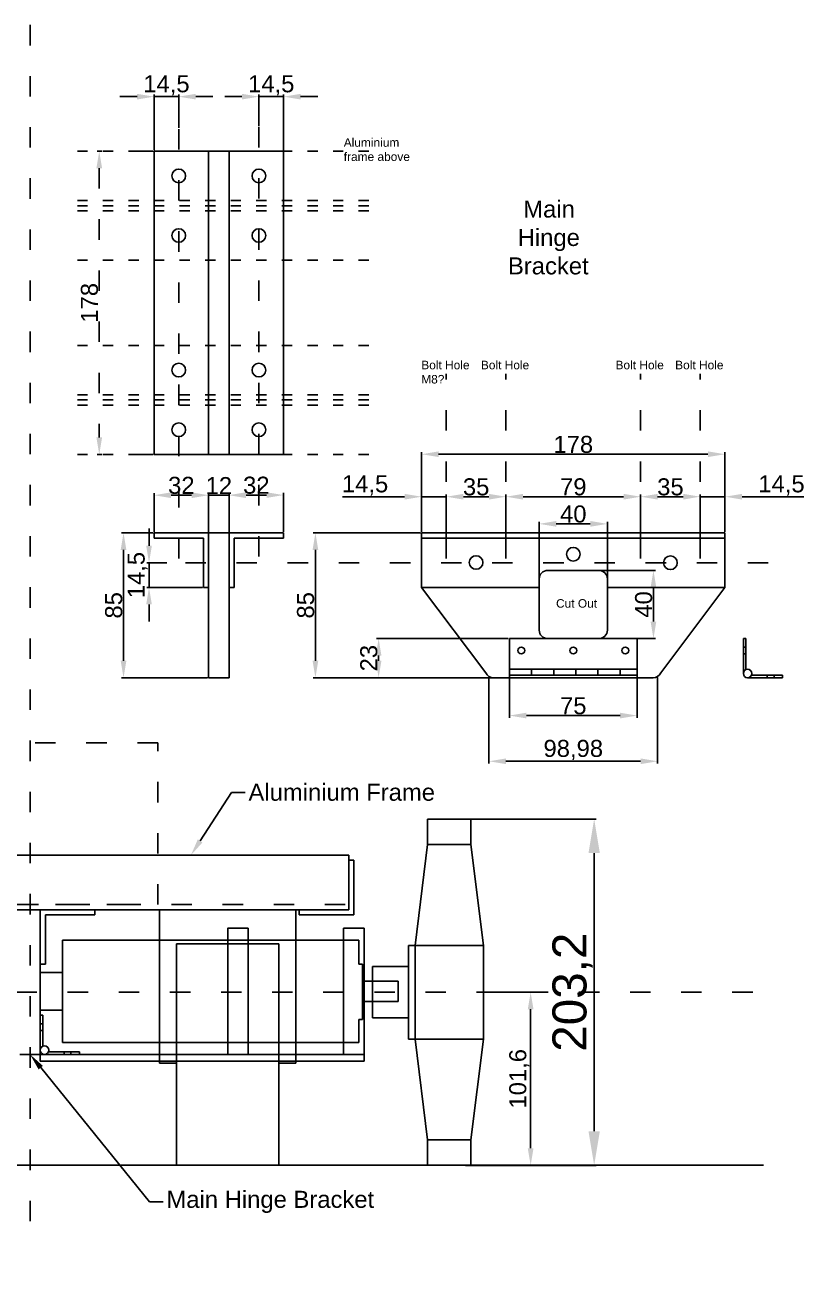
# Model space of a CAD drawing. Header units: millimetres. Extents: x -190 to 3056, y -54 to 4674.
# Drawn here: x 2599 to 3056, y 1922 to 2653 of the extents above; entities that cross this region are included whole.
import ezdxf
from ezdxf import colors
from ezdxf.entities.mleader import LeaderData, LeaderLine
from ezdxf.math import Vec2, Vec3

# ---------------------------------------------------------------- set-up
doc = ezdxf.new("R2010")
doc.units = ezdxf.units.MM
doc.linetypes.add('ACAD_ISO03W100', pattern=[30, 12, -18])
doc.styles.get("Standard").update_dxf_attribs({"font": 'arial.ttf'})
doc.dimstyles.new('ISO-25', dxfattribs={"dimtxt": 40, "dimasz": 50, "dimexe": 1.25, "dimexo": 0.625, "dimtad": 1, "dimtxsty": 'Standard', "dimcen": 2.5, "dimadec": 0, "dimazin": 0, "dimtfac": 1, "dimtmove": 0, "dimatfit": 3, "dimfxl": 1, "dimarcsym": 0})

# ---------------------------------------------------------------- blocks, each defined once
blk = doc.blocks.new('*D78')
at = {"color": 0, "lineweight": -2, "transparency": 16777216}
for p, q in [((2857.15, 2186.76), (2933.8, 2186.76)), ((2932.55, 2166.76), (2932.55, 2003.56)), ((2857.15, 1983.56), (2933.8, 1983.56))]:
    blk.add_line(p, q, dxfattribs=at)
at = {"color": 0, "transparency": 16777216}
for points in [[(2929.22, 2166.76), (2935.89, 2166.76), (2932.55, 2186.76)], [(2929.22, 2003.56), (2935.89, 2003.56), (2932.55, 1983.56)]]:
    blk.add_solid(points, dxfattribs=at)
at = {"layer": 'Defpoints', "color": 0, "transparency": 16777216}
for p in [(2856.53, 2186.76), (2856.53, 1983.56), (2932.55, 1983.56)]:
    blk.add_point(p, dxfattribs=at)
at = {"color": 0, "transparency": 16777216, "insert": (2919.91, 2085.16), "char_height": 20, "attachment_point": 5, "rotation": 90}
blk.add_mtext('203,2', dxfattribs=at)
blk = doc.blocks.new('*D79')
at = {"color": 0, "lineweight": -2, "transparency": 16777216}
for p, q in [((2831.3, 2355.32), (2831.3, 2402.11)), ((2841.3, 2400.86), (2999.3, 2400.86)), ((3009.3, 2355.32), (3009.3, 2402.11))]:
    blk.add_line(p, q, dxfattribs=at)
at = {"color": 0, "transparency": 16777216}
for points in [[(2841.3, 2402.53), (2841.3, 2399.2), (2831.3, 2400.86)], [(2999.3, 2402.53), (2999.3, 2399.2), (3009.3, 2400.86)]]:
    blk.add_solid(points, dxfattribs=at)
at = {"layer": 'Defpoints', "color": 0, "transparency": 16777216}
for p in [(3009.3, 2400.86), (2831.3, 2354.7), (3009.3, 2354.7)]:
    blk.add_point(p, dxfattribs=at)
at = {"color": 0, "transparency": 16777216, "insert": (2920.3, 2406.59), "char_height": 10, "attachment_point": 5}
blk.add_mtext('178', dxfattribs=at)
blk = doc.blocks.new('*D80')
at = {"color": 0, "lineweight": -2, "transparency": 16777216}
for p, q in [((2830.68, 2354.7), (2767.75, 2354.7)), ((2769, 2279.7), (2769, 2344.7)), ((2872.88, 2269.7), (2767.75, 2269.7))]:
    blk.add_line(p, q, dxfattribs=at)
at = {"color": 0, "transparency": 16777216}
for points in [[(2767.33, 2344.7), (2770.66, 2344.7), (2769, 2354.7)], [(2767.33, 2279.7), (2770.66, 2279.7), (2769, 2269.7)]]:
    blk.add_solid(points, dxfattribs=at)
at = {"layer": 'Defpoints', "color": 0, "transparency": 16777216}
for p in [(2769, 2354.7), (2831.3, 2354.7), (2873.51, 2269.7)]:
    blk.add_point(p, dxfattribs=at)
at = {"color": 0, "transparency": 16777216, "insert": (2763.26, 2312.2), "char_height": 10, "attachment_point": 5, "rotation": 90}
blk.add_mtext('85', dxfattribs=at)
blk = doc.blocks.new('*D81')
at = {"color": 0, "lineweight": -2, "transparency": 16777216}
for p, q in [((2900.3, 2328.32), (2900.3, 2361.25)), ((2940.3, 2328.32), (2940.3, 2361.25)), ((2910.3, 2360), (2930.3, 2360))]:
    blk.add_line(p, q, dxfattribs=at)
at = {"color": 0, "transparency": 16777216}
for points in [[(2910.3, 2361.67), (2910.3, 2358.33), (2900.3, 2360)], [(2930.3, 2361.67), (2930.3, 2358.33), (2940.3, 2360)]]:
    blk.add_solid(points, dxfattribs=at)
at = {"layer": 'Defpoints', "color": 0, "transparency": 16777216}
for p in [(2940.3, 2360), (2900.3, 2327.7), (2940.3, 2327.7)]:
    blk.add_point(p, dxfattribs=at)
at = {"color": 0, "transparency": 16777216, "insert": (2920.3, 2365.73), "char_height": 10, "attachment_point": 5}
blk.add_mtext('40', dxfattribs=at)
blk = doc.blocks.new('*D82')
at = {"color": 0, "lineweight": -2, "transparency": 16777216}
for p, q in [((2935.93, 2332.7), (2968.59, 2332.7)), ((2967.34, 2302.7), (2967.34, 2322.7)), ((2935.93, 2292.7), (2968.59, 2292.7))]:
    blk.add_line(p, q, dxfattribs=at)
at = {"color": 0, "transparency": 16777216}
for points in [[(2965.67, 2322.7), (2969.01, 2322.7), (2967.34, 2332.7)], [(2965.67, 2302.7), (2969.01, 2302.7), (2967.34, 2292.7)]]:
    blk.add_solid(points, dxfattribs=at)
at = {"layer": 'Defpoints', "color": 0, "transparency": 16777216}
for p in [(2935.3, 2332.7), (2967.34, 2332.7), (2935.3, 2292.7)]:
    blk.add_point(p, dxfattribs=at)
at = {"color": 0, "transparency": 16777216, "insert": (2961.61, 2312.7), "char_height": 10, "attachment_point": 5, "rotation": 90}
blk.add_mtext('40', dxfattribs=at)
blk = doc.blocks.new('*D83')
at = {"color": 0, "lineweight": -2, "transparency": 16777216}
for p, q in [((2882.18, 2292.7), (2804.83, 2292.7)), ((2806.08, 2282.7), (2806.08, 2279.7)), ((2882.18, 2269.7), (2804.83, 2269.7))]:
    blk.add_line(p, q, dxfattribs=at)
at = {"color": 0, "transparency": 16777216}
for points in [[(2804.41, 2282.7), (2807.74, 2282.7), (2806.08, 2292.7)], [(2804.41, 2279.7), (2807.74, 2279.7), (2806.08, 2269.7)]]:
    blk.add_solid(points, dxfattribs=at)
at = {"layer": 'Defpoints', "color": 0, "transparency": 16777216}
for p in [(2882.8, 2292.7), (2806.08, 2269.7), (2882.8, 2269.7)]:
    blk.add_point(p, dxfattribs=at)
at = {"color": 0, "transparency": 16777216, "insert": (2800.34, 2281.2), "char_height": 10, "attachment_point": 5, "rotation": 90}
blk.add_mtext('23', dxfattribs=at)
blk = doc.blocks.new('*D84')
at = {"color": 0, "lineweight": -2, "transparency": 16777216}
for p, q in [((2821.3, 2375.94), (2784.94, 2375.94)), ((2831.3, 2355.32), (2831.3, 2377.19)), ((2845.8, 2375.94), (2831.3, 2375.94)), ((2845.8, 2355.32), (2845.8, 2377.19)), ((2855.8, 2375.94), (2865.8, 2375.94))]:
    blk.add_line(p, q, dxfattribs=at)
at = {"color": 0, "transparency": 16777216}
for points in [[(2821.3, 2377.6), (2821.3, 2374.27), (2831.3, 2375.94)], [(2855.8, 2377.6), (2855.8, 2374.27), (2845.8, 2375.94)]]:
    blk.add_solid(points, dxfattribs=at)
at = {"layer": 'Defpoints', "color": 0, "transparency": 16777216}
for p in [(2845.8, 2375.94), (2831.3, 2354.7), (2845.8, 2354.7)]:
    blk.add_point(p, dxfattribs=at)
at = {"color": 0, "transparency": 16777216, "insert": (2798.12, 2382.57), "char_height": 10, "attachment_point": 5}
blk.add_mtext('14,5', dxfattribs=at)
blk = doc.blocks.new('*D85')
at = {"color": 0, "lineweight": -2, "transparency": 16777216}
for p, q in [((2845.8, 2355.95), (2845.8, 2377.19)), ((2855.8, 2375.94), (2870.8, 2375.94)), ((2880.8, 2355.95), (2880.8, 2377.19))]:
    blk.add_line(p, q, dxfattribs=at)
at = {"color": 0, "transparency": 16777216}
for points in [[(2855.8, 2377.6), (2855.8, 2374.27), (2845.8, 2375.94)], [(2870.8, 2377.6), (2870.8, 2374.27), (2880.8, 2375.94)]]:
    blk.add_solid(points, dxfattribs=at)
at = {"layer": 'Defpoints', "color": 0, "transparency": 16777216}
for p in [(2880.8, 2375.94), (2845.8, 2355.32), (2880.8, 2355.32)]:
    blk.add_point(p, dxfattribs=at)
at = {"color": 0, "transparency": 16777216, "insert": (2863.3, 2381.67), "char_height": 10, "attachment_point": 5}
blk.add_mtext('35', dxfattribs=at)
blk = doc.blocks.new('*D86')
at = {"color": 0, "lineweight": -2, "transparency": 16777216}
for p, q in [((2880.8, 2355.32), (2880.8, 2377.19)), ((2890.8, 2375.94), (2949.8, 2375.94)), ((2959.8, 2355.32), (2959.8, 2377.19))]:
    blk.add_line(p, q, dxfattribs=at)
at = {"color": 0, "transparency": 16777216}
for points in [[(2890.8, 2377.6), (2890.8, 2374.27), (2880.8, 2375.94)], [(2949.8, 2377.6), (2949.8, 2374.27), (2959.8, 2375.94)]]:
    blk.add_solid(points, dxfattribs=at)
at = {"layer": 'Defpoints', "color": 0, "transparency": 16777216}
for p in [(2959.8, 2375.94), (2880.8, 2354.7), (2959.8, 2354.7)]:
    blk.add_point(p, dxfattribs=at)
at = {"color": 0, "transparency": 16777216, "insert": (2920.3, 2381.67), "char_height": 10, "attachment_point": 5}
blk.add_mtext('79', dxfattribs=at)
blk = doc.blocks.new('*D87')
at = {"color": 0, "lineweight": -2, "transparency": 16777216}
for p, q in [((2959.8, 2355.95), (2959.8, 2377.19)), ((2969.8, 2375.94), (2984.8, 2375.94)), ((2994.8, 2355.32), (2994.8, 2377.19))]:
    blk.add_line(p, q, dxfattribs=at)
at = {"color": 0, "transparency": 16777216}
for points in [[(2969.8, 2377.6), (2969.8, 2374.27), (2959.8, 2375.94)], [(2984.8, 2377.6), (2984.8, 2374.27), (2994.8, 2375.94)]]:
    blk.add_solid(points, dxfattribs=at)
at = {"layer": 'Defpoints', "color": 0, "transparency": 16777216}
for p in [(2994.8, 2375.94), (2959.8, 2355.32), (2994.8, 2354.7)]:
    blk.add_point(p, dxfattribs=at)
at = {"color": 0, "transparency": 16777216, "insert": (2977.3, 2381.67), "char_height": 10, "attachment_point": 5}
blk.add_mtext('35', dxfattribs=at)
blk = doc.blocks.new('*D88')
at = {"color": 0, "lineweight": -2, "transparency": 16777216}
for p, q in [((2984.8, 2375.94), (2974.8, 2375.94)), ((2994.8, 2355.95), (2994.8, 2377.19)), ((2994.8, 2375.94), (3009.3, 2375.94)), ((3009.3, 2355.95), (3009.3, 2377.19)), ((3019.3, 2375.94), (3055.66, 2375.94))]:
    blk.add_line(p, q, dxfattribs=at)
at = {"color": 0, "transparency": 16777216}
for points in [[(2984.8, 2377.6), (2984.8, 2374.27), (2994.8, 2375.94)], [(3019.3, 2377.6), (3019.3, 2374.27), (3009.3, 2375.94)]]:
    blk.add_solid(points, dxfattribs=at)
at = {"layer": 'Defpoints', "color": 0, "transparency": 16777216}
for p in [(3009.3, 2375.94), (2994.8, 2355.32), (3009.3, 2355.32)]:
    blk.add_point(p, dxfattribs=at)
at = {"color": 0, "transparency": 16777216, "insert": (3042.48, 2382.57), "char_height": 10, "attachment_point": 5}
blk.add_mtext('14,5', dxfattribs=at)
blk = doc.blocks.new('*D89')
at = {"color": 0, "lineweight": -2, "transparency": 16777216}
for p, q in [((2870.81, 2269.86), (2870.81, 2219.43)), ((2969.79, 2269.86), (2969.79, 2219.43)), ((2880.81, 2220.68), (2959.79, 2220.68))]:
    blk.add_line(p, q, dxfattribs=at)
at = {"color": 0, "transparency": 16777216}
for points in [[(2880.81, 2222.35), (2880.81, 2219.01), (2870.81, 2220.68)], [(2959.79, 2222.35), (2959.79, 2219.01), (2969.79, 2220.68)]]:
    blk.add_solid(points, dxfattribs=at)
at = {"layer": 'Defpoints', "color": 0, "transparency": 16777216}
for p in [(2870.81, 2270.49), (2969.79, 2270.49), (2969.79, 2220.68)]:
    blk.add_point(p, dxfattribs=at)
at = {"color": 0, "transparency": 16777216, "insert": (2920.3, 2227.31), "char_height": 10, "attachment_point": 5}
blk.add_mtext('98,98', dxfattribs=at)
blk = doc.blocks.new('*D90')
at = {"color": 0, "lineweight": -2, "transparency": 16777216}
for p, q in [((2882.8, 2269.07), (2882.8, 2246.25)), ((2957.8, 2269.07), (2957.8, 2246.25)), ((2892.8, 2247.5), (2947.8, 2247.5))]:
    blk.add_line(p, q, dxfattribs=at)
at = {"color": 0, "transparency": 16777216}
for points in [[(2892.8, 2249.17), (2892.8, 2245.83), (2882.8, 2247.5)], [(2947.8, 2249.17), (2947.8, 2245.83), (2957.8, 2247.5)]]:
    blk.add_solid(points, dxfattribs=at)
at = {"layer": 'Defpoints', "color": 0, "transparency": 16777216}
for p in [(2882.8, 2269.7), (2957.8, 2269.7), (2957.8, 2247.5)]:
    blk.add_point(p, dxfattribs=at)
at = {"color": 0, "transparency": 16777216, "insert": (2920.3, 2253.21), "char_height": 10, "attachment_point": 5}
blk.add_mtext('75', dxfattribs=at)
blk = doc.blocks.new('*D98')
at = {"color": 0, "lineweight": -2, "transparency": 16777216}
for p, q in [((2696.32, 2376.81), (2686.32, 2376.81)), ((2706.32, 2355.32), (2706.32, 2378.06)), ((2706.32, 2376.81), (2718.32, 2376.81)), ((2718.32, 2355.32), (2718.32, 2378.06)), ((2728.32, 2376.81), (2738.32, 2376.81))]:
    blk.add_line(p, q, dxfattribs=at)
at = {"color": 0, "transparency": 16777216}
for points in [[(2696.32, 2378.48), (2696.32, 2375.15), (2706.32, 2376.81)], [(2728.32, 2378.48), (2728.32, 2375.15), (2718.32, 2376.81)]]:
    blk.add_solid(points, dxfattribs=at)
at = {"layer": 'Defpoints', "color": 0, "transparency": 16777216}
for p in [(2718.32, 2376.81), (2706.32, 2354.7), (2718.32, 2354.7)]:
    blk.add_point(p, dxfattribs=at)
at = {"color": 0, "transparency": 16777216, "insert": (2712.32, 2382.46), "char_height": 10, "attachment_point": 5}
blk.add_mtext('12', dxfattribs=at)
blk = doc.blocks.new('*D99')
at = {"color": 0, "lineweight": -2, "transparency": 16777216}
for p, q in [((2673.7, 2354.7), (2655.15, 2354.7)), ((2656.4, 2344.7), (2656.4, 2279.7)), ((2705.7, 2269.7), (2655.15, 2269.7))]:
    blk.add_line(p, q, dxfattribs=at)
at = {"color": 0, "transparency": 16777216}
for points in [[(2654.73, 2344.7), (2658.07, 2344.7), (2656.4, 2354.7)], [(2654.73, 2279.7), (2658.07, 2279.7), (2656.4, 2269.7)]]:
    blk.add_solid(points, dxfattribs=at)
at = {"layer": 'Defpoints', "color": 0, "transparency": 16777216}
for p in [(2674.32, 2354.7), (2656.4, 2269.7), (2706.32, 2269.7)]:
    blk.add_point(p, dxfattribs=at)
at = {"color": 0, "transparency": 16777216, "insert": (2650.67, 2312.2), "char_height": 10, "attachment_point": 5, "rotation": 90}
blk.add_mtext('85', dxfattribs=at)
blk = doc.blocks.new('*D101')
at = {"color": 0, "lineweight": -2, "transparency": 16777216}
for p, q in [((2674.32, 2355.32), (2674.32, 2378.06)), ((2696.32, 2376.81), (2684.32, 2376.81)), ((2706.32, 2355.32), (2706.32, 2378.06))]:
    blk.add_line(p, q, dxfattribs=at)
at = {"color": 0, "transparency": 16777216}
for points in [[(2684.32, 2378.48), (2684.32, 2375.15), (2674.32, 2376.81)], [(2696.32, 2378.48), (2696.32, 2375.15), (2706.32, 2376.81)]]:
    blk.add_solid(points, dxfattribs=at)
at = {"layer": 'Defpoints', "color": 0, "transparency": 16777216}
for p in [(2674.32, 2376.81), (2674.32, 2354.7), (2706.32, 2354.7)]:
    blk.add_point(p, dxfattribs=at)
at = {"color": 0, "transparency": 16777216, "insert": (2690.32, 2382.55), "char_height": 10, "attachment_point": 5}
blk.add_mtext('32', dxfattribs=at)
blk = doc.blocks.new('*D102')
at = {"color": 0, "lineweight": -2, "transparency": 16777216}
for p, q in [((2718.32, 2355.32), (2718.32, 2378.15)), ((2728.32, 2376.9), (2740.32, 2376.9)), ((2750.32, 2355.32), (2750.32, 2378.15))]:
    blk.add_line(p, q, dxfattribs=at)
at = {"color": 0, "transparency": 16777216}
for points in [[(2728.32, 2378.56), (2728.32, 2375.23), (2718.32, 2376.9)], [(2740.32, 2378.56), (2740.32, 2375.23), (2750.32, 2376.9)]]:
    blk.add_solid(points, dxfattribs=at)
at = {"layer": 'Defpoints', "color": 0, "transparency": 16777216}
for p in [(2750.32, 2376.9), (2718.32, 2354.7), (2750.32, 2354.7)]:
    blk.add_point(p, dxfattribs=at)
at = {"color": 0, "transparency": 16777216, "insert": (2734.32, 2382.63), "char_height": 10, "attachment_point": 5}
blk.add_mtext('32', dxfattribs=at)
blk = doc.blocks.new('*D103')
at = {"color": 0, "linetype": 'ACAD_ISO03W100', "lineweight": -2, "transparency": 16777216}
for p, q in [((2673.7, 2578.73), (2640.9, 2578.73)), ((2642.15, 2568.73), (2642.15, 2410.73)), ((2673.7, 2400.73), (2640.9, 2400.73))]:
    blk.add_line(p, q, dxfattribs=at)
at = {"color": 0, "linetype": 'ACAD_ISO03W100', "transparency": 16777216}
for points in [[(2640.48, 2568.73), (2643.81, 2568.73), (2642.15, 2578.73)], [(2640.48, 2410.73), (2643.81, 2410.73), (2642.15, 2400.73)]]:
    blk.add_solid(points, dxfattribs=at)
at = {"layer": 'Defpoints', "color": 0, "linetype": 'ACAD_ISO03W100', "transparency": 16777216}
for p in [(2674.32, 2578.73), (2642.15, 2400.73), (2674.32, 2400.73)]:
    blk.add_point(p, dxfattribs=at)
at = {"color": 0, "linetype": 'ACAD_ISO03W100', "transparency": 16777216, "insert": (2636.42, 2489.73), "char_height": 10, "attachment_point": 5, "rotation": 90}
blk.add_mtext('178', dxfattribs=at)
blk = doc.blocks.new('*D104')
at = {"color": 0, "lineweight": -2, "transparency": 16777216}
for p, q in [((2664.32, 2610.7), (2654.32, 2610.7)), ((2674.32, 2579.35), (2674.32, 2611.95)), ((2674.32, 2610.7), (2688.82, 2610.7)), ((2688.82, 2592.33), (2688.82, 2611.95)), ((2698.82, 2610.7), (2708.82, 2610.7))]:
    blk.add_line(p, q, dxfattribs=at)
at = {"color": 0, "transparency": 16777216}
for points in [[(2664.32, 2612.37), (2664.32, 2609.04), (2674.32, 2610.7)], [(2698.82, 2612.37), (2698.82, 2609.04), (2688.82, 2610.7)]]:
    blk.add_solid(points, dxfattribs=at)
at = {"layer": 'Defpoints', "color": 0, "transparency": 16777216}
for p in [(2688.82, 2610.7), (2688.82, 2591.7), (2674.32, 2578.73)]:
    blk.add_point(p, dxfattribs=at)
at = {"color": 0, "transparency": 16777216, "insert": (2681.57, 2617.34), "char_height": 10, "attachment_point": 5}
blk.add_mtext('14,5', dxfattribs=at)
blk = doc.blocks.new('*D105')
at = {"color": 0, "lineweight": -2, "transparency": 16777216}
for p, q in [((2725.82, 2610.7), (2715.82, 2610.7)), ((2735.82, 2593.48), (2735.82, 2611.95)), ((2750.32, 2610.7), (2735.82, 2610.7)), ((2750.32, 2579.35), (2750.32, 2611.95)), ((2760.32, 2610.7), (2770.32, 2610.7))]:
    blk.add_line(p, q, dxfattribs=at)
at = {"color": 0, "transparency": 16777216}
for points in [[(2725.82, 2612.37), (2725.82, 2609.04), (2735.82, 2610.7)], [(2760.32, 2612.37), (2760.32, 2609.04), (2750.32, 2610.7)]]:
    blk.add_solid(points, dxfattribs=at)
at = {"layer": 'Defpoints', "color": 0, "transparency": 16777216}
for p in [(2735.82, 2610.7), (2735.82, 2592.85), (2750.32, 2578.73)]:
    blk.add_point(p, dxfattribs=at)
at = {"color": 0, "transparency": 16777216, "insert": (2743.07, 2617.34), "char_height": 10, "attachment_point": 5}
blk.add_mtext('14,5', dxfattribs=at)
blk = doc.blocks.new('*D106')
at = {"color": 0, "lineweight": -2, "transparency": 16777216}
for p, q in [((2671.36, 2347.2), (2671.36, 2357.2)), ((2681.87, 2337.2), (2670.11, 2337.2)), ((2671.36, 2322.7), (2671.36, 2337.2)), ((2702.7, 2322.7), (2670.11, 2322.7)), ((2671.36, 2312.7), (2671.36, 2302.7))]:
    blk.add_line(p, q, dxfattribs=at)
at = {"color": 0, "transparency": 16777216}
for points in [[(2669.69, 2347.2), (2673.02, 2347.2), (2671.36, 2337.2)], [(2669.69, 2312.7), (2673.02, 2312.7), (2671.36, 2322.7)]]:
    blk.add_solid(points, dxfattribs=at)
at = {"layer": 'Defpoints', "color": 0, "transparency": 16777216}
for p in [(2671.36, 2337.2), (2682.5, 2337.2), (2703.32, 2322.7)]:
    blk.add_point(p, dxfattribs=at)
at = {"color": 0, "transparency": 16777216, "insert": (2664.72, 2329.95), "char_height": 10, "attachment_point": 5, "rotation": 90}
blk.add_mtext('14,5', dxfattribs=at)
blk = doc.blocks.new('*D107')
at = {"color": 0, "lineweight": -2, "transparency": 16777216}
for p, q in [((2868.15, 2085.16), (2896.53, 2085.16)), ((2895.28, 2075.16), (2895.28, 1993.56)), ((2868.15, 1983.56), (2896.53, 1983.56))]:
    blk.add_line(p, q, dxfattribs=at)
at = {"color": 0, "transparency": 16777216}
for points in [[(2893.61, 2075.16), (2896.95, 2075.16), (2895.28, 2085.16)], [(2893.61, 1993.56), (2896.95, 1993.56), (2895.28, 1983.56)]]:
    blk.add_solid(points, dxfattribs=at)
at = {"layer": 'Defpoints', "color": 0, "transparency": 16777216}
for p in [(2867.53, 2085.16), (2867.53, 1983.56), (2895.28, 1983.56)]:
    blk.add_point(p, dxfattribs=at)
at = {"color": 0, "transparency": 16777216, "insert": (2888.65, 2034.36), "char_height": 10, "attachment_point": 5, "rotation": 90}
blk.add_mtext('101,6', dxfattribs=at)

msp = doc.modelspace()

# ---------------------------------------------------------------- linework, layer by layer
at = {"color": 4, "linetype": 'ACAD_ISO03W100'}
for p, q in [((2601.529, 2652.813), (2601.529, 1938.199)), ((2688.821, 2591.703), (2688.821, 2327.278)), ((2735.821, 2592.85), (2735.821, 2327.278)), ((2845.801, 2354.697), (2845.801, 2448.14)), ((2880.801, 2354.697), (2880.801, 2448.14)), ((2959.801, 2354.697), (2959.801, 2448.14)), ((2994.801, 2354.697), (2994.801, 2448.14)), ((3034.708, 2337.197), (2682.498, 2337.197)), ((2203.605, 2085.163), (3033.989, 2085.163))]:
    msp.add_line(p, q, dxfattribs=at)
at = {"color": 5, "linetype": 'ACAD_ISO03W100', "ltscale": 0.5}
for p, q in [((2800.321, 2578.727), (2624.321, 2578.727)), ((2800.321, 2549.727), (2624.321, 2549.727)), ((2800.321, 2546.727), (2624.321, 2546.727)), ((2800.321, 2543.727), (2624.321, 2543.727)), ((2800.321, 2543.727), (2624.321, 2543.727)), ((2800.321, 2514.727), (2624.321, 2514.727)), ((2800.321, 2464.727), (2624.321, 2464.727)), ((2800.321, 2435.727), (2624.321, 2435.727)), ((2800.321, 2432.727), (2624.321, 2432.727)), ((2800.321, 2429.727), (2624.321, 2429.727)), ((2800.321, 2400.727), (2624.321, 2400.727))]:
    msp.add_line(p, q, dxfattribs=at)
at = {"color": 6}
for p, q in [((2674.321, 2400.727), (2674.321, 2578.727)), ((2674.321, 2578.727), (2706.321, 2578.727)), ((2718.321, 2578.727), (2750.321, 2578.727)), ((2750.321, 2578.727), (2750.321, 2400.727)), ((2706.321, 2400.727), (2674.321, 2400.727)), ((2750.321, 2400.727), (2718.321, 2400.727)), ((2706.321, 2354.697), (2674.321, 2354.697)), ((2674.321, 2354.697), (2674.321, 2351.697)), ((2718.321, 2354.697), (2750.321, 2354.697)), ((2750.321, 2354.697), (2750.321, 2351.697)), ((2831.301, 2354.697), (2831.301, 2322.697)), ((3009.301, 2354.697), (3009.301, 2322.697)), ((2674.321, 2351.697), (2703.321, 2351.697)), ((2703.321, 2351.697), (2703.321, 2322.697)), ((2750.321, 2351.697), (2721.321, 2351.697)), ((2721.321, 2351.697), (2721.321, 2322.697)), ((2831.301, 2351.697), (3009.301, 2351.697)), ((2935.301, 2332.697), (2905.301, 2332.697)), ((2900.301, 2327.697), (2900.301, 2297.697)), ((2940.301, 2297.697), (2940.301, 2327.697)), ((2703.321, 2322.697), (2706.321, 2322.697)), ((2721.321, 2322.697), (2718.321, 2322.697)), ((2831.301, 2322.697), (2868.963, 2272.612)), ((2831.301, 2322.697), (2900.301, 2322.697)), ((2940.301, 2322.697), (3009.301, 2322.697)), ((3009.301, 2322.697), (2971.638, 2272.612)), ((2905.301, 2292.697), (2935.301, 2292.697)), ((2595.529, 2133.563), (2607.529, 2133.563)), ((2607.529, 2133.563), (2607.529, 2048.663)), ((2607.529, 2133.563), (2639.529, 2133.563)), ((2639.529, 2130.563), (2610.529, 2130.563)), ((2610.529, 2130.563), (2610.529, 2101.563)), ((2639.529, 2133.563), (2639.529, 2130.563)), ((2794.529, 2115.663), (2620.529, 2115.663)), ((2620.529, 2115.663), (2620.529, 2055.663)), ((2791.529, 2115.663), (2736.529, 2115.663)), ((2794.529, 2101.663), (2794.529, 2115.663)), ((2610.529, 2101.563), (2607.529, 2101.563)), ((2796.529, 2101.663), (2794.529, 2101.663)), ((2796.529, 2101.663), (2796.529, 2069.163)), ((2607.529, 2085.663), (2607.529, 2096.663)), ((2607.529, 2096.663), (2620.529, 2096.663)), ((2796.529, 2091.663), (2817.529, 2091.663)), ((2796.529, 2090.663), (2796.529, 2079.663)), ((2817.529, 2079.663), (2817.529, 2091.663)), ((2607.529, 2085.663), (2607.529, 2074.663)), ((2796.529, 2079.663), (2817.529, 2079.663)), ((2607.529, 2074.663), (2620.529, 2074.663)), ((2796.529, 2069.163), (2794.529, 2069.163)), ((2794.529, 2069.163), (2794.529, 2055.663)), ((2794.529, 2055.663), (2620.529, 2055.663)), ((2595.529, 2048.663), (2607.529, 2048.663)), ((2607.529, 2044.663), (2607.529, 2048.663)), ((2792.529, 2048.663), (2607.529, 2048.663)), ((2797.529, 2044.663), (2797.529, 2048.663)), ((2797.529, 2044.663), (2607.529, 2044.663))]:
    msp.add_line(p, q, dxfattribs=at)
at = {"color": 1}
for p, q in [((2845.801, 2364.697), (2845.801, 2339.697)), ((2880.801, 2364.697), (2880.801, 2339.697)), ((2959.801, 2364.697), (2959.801, 2339.697)), ((2994.801, 2364.697), (2994.801, 2339.697)), ((2414.529, 2165.563), (2788.529, 2165.563)), ((2788.529, 2165.563), (2788.529, 2162.563)), ((2788.529, 2133.563), (2788.529, 2162.563)), ((2788.529, 2162.563), (2791.529, 2162.563)), ((2791.529, 2162.563), (2791.529, 2130.563)), ((2414.529, 2133.563), (2788.529, 2133.563)), ((2759.529, 2130.563), (2759.529, 2133.563)), ((2791.529, 2130.563), (2759.529, 2130.563))]:
    msp.add_line(p, q, dxfattribs=at)
at = {"color": 3}
for p, q in [((2882.801, 2292.697), (2957.801, 2292.697)), ((2882.801, 2292.697), (2882.801, 2269.697)), ((2957.801, 2292.697), (2957.801, 2269.697)), ((2957.801, 2274.697), (2882.801, 2274.697)), ((2882.801, 2269.697), (2882.801, 2271.197)), ((2882.801, 2271.197), (2957.801, 2271.197)), ((2957.801, 2269.697), (2882.801, 2269.697)), ((2957.801, 2271.197), (2957.801, 2269.697)), ((2834.829, 2186.763), (2860.229, 2186.763)), ((2834.829, 2186.763), (2834.829, 2171.763)), ((2860.229, 2186.763), (2860.229, 2171.763)), ((2834.829, 2171.763), (2827.529, 2112.663)), ((2860.229, 2171.763), (2834.829, 2171.763)), ((2860.229, 2171.763), (2867.529, 2112.663)), ((2757.529, 2133.563), (2677.529, 2133.563)), ((2677.529, 2133.563), (2677.529, 2043.563)), ((2757.529, 2043.563), (2757.529, 2133.563)), ((2687.529, 1983.563), (2687.529, 2113.563)), ((2687.529, 2113.563), (2747.529, 2113.563)), ((2747.529, 2113.563), (2747.529, 1983.563)), ((2827.529, 2112.663), (2823.529, 2112.663)), ((2823.529, 2112.663), (2823.529, 2057.663)), ((2867.529, 2112.663), (2827.529, 2112.663)), ((2827.529, 2057.663), (2827.529, 2112.663)), ((2867.529, 2057.663), (2867.529, 2112.663)), ((2823.529, 2100.163), (2802.529, 2100.163)), ((2802.529, 2100.163), (2802.529, 2070.163)), ((2827.529, 2070.163), (2827.529, 2100.163)), ((2802.529, 2070.163), (2823.529, 2070.163)), ((2823.529, 2057.663), (2827.529, 2057.663)), ((2867.529, 2057.663), (2827.529, 2057.663)), ((2834.829, 1998.563), (2827.529, 2057.663)), ((2860.229, 1998.563), (2867.529, 2057.663)), ((2687.529, 2043.563), (2677.529, 2043.563)), ((2747.529, 2043.563), (2757.529, 2043.563)), ((2834.829, 1983.563), (2834.829, 1998.563)), ((2860.229, 1998.563), (2834.829, 1998.563)), ((2860.229, 1983.563), (2860.229, 1998.563)), ((2171.045, 1983.563), (3032.012, 1983.563)), ((2687.529, 1983.563), (2747.529, 1983.563)), ((2800.729, 1983.563), (2851.529, 1983.563))]:
    msp.add_line(p, q, dxfattribs=at)
at = {"color": 4}
for p, q in [((3020.097, 2272.197), (3020.097, 2292.697)), ((3020.097, 2292.697), (3021.597, 2292.697)), ((3021.597, 2287.697), (3020.097, 2287.697)), ((3021.597, 2292.697), (3021.597, 2274.488)), ((3021.597, 2283.697), (3020.097, 2283.697)), ((3022.597, 2269.697), (3043.097, 2269.697)), ((3043.097, 2271.197), (3024.889, 2271.197)), ((3038.097, 2271.197), (3034.097, 2271.197)), ((3034.097, 2271.197), (3034.097, 2269.697)), ((3038.097, 2271.197), (3038.097, 2269.697)), ((3043.097, 2269.697), (3043.097, 2271.197)), ((2607.529, 2051.163), (2607.529, 2071.663)), ((2607.529, 2071.663), (2609.029, 2071.663)), ((2609.029, 2071.663), (2609.029, 2053.455)), ((2609.029, 2066.663), (2607.529, 2066.663)), ((2609.029, 2062.663), (2607.529, 2062.663)), ((2610.029, 2048.663), (2630.529, 2048.663)), ((2630.529, 2050.163), (2612.32, 2050.163)), ((2625.529, 2050.163), (2621.529, 2050.163)), ((2621.529, 2050.163), (2621.529, 2048.663)), ((2625.529, 2050.163), (2625.529, 2048.663)), ((2630.529, 2048.663), (2630.529, 2050.163))]:
    msp.add_line(p, q, dxfattribs=at)
at = {"color": 1, "linetype": 'ACAD_ISO03W100'}
msp.add_line((2414.529, 2136.563), (2788.529, 2136.563), dxfattribs=at)
at = {"color": 6}
for points in [[(2706.321, 2400.727), (2718.321, 2400.727), (2718.321, 2578.727), (2706.321, 2578.727)], [(2706.321, 2354.697), (2718.321, 2354.697), (2718.321, 2269.697), (2706.321, 2269.697)], [(2729.529, 2048.663), (2717.529, 2048.663), (2717.529, 2122.663), (2729.529, 2122.663)], [(2797.529, 2048.663), (2785.529, 2048.663), (2785.529, 2122.663), (2797.529, 2122.663)]]:
    msp.add_lwpolyline(points, close=True, dxfattribs=at)
msp.add_lwpolyline([(2831.301, 2354.697), (3009.301, 2354.697)], dxfattribs=at)
msp.add_lwpolyline([(2971.638, 2272.612, -0.2931464), (2967.094, 2269.697), (2873.508, 2269.697, -0.2931464), (2868.963, 2272.612)], format="xyb", dxfattribs=at)
at = {"color": 3}
msp.add_lwpolyline([(2882.801, 2271.197), (2895.801, 2271.197), (2895.801, 2274.697), (2908.801, 2274.697), (2908.801, 2271.197), (2921.801, 2271.197), (2921.801, 2274.697), (2934.801, 2274.697), (2934.801, 2271.197), (2947.801, 2271.197), (2947.801, 2274.697)], dxfattribs=at)
at = {"color": 2, "linetype": 'ACAD_ISO03W100'}
msp.add_lwpolyline([(2526.529, 2136.563), (2676.529, 2136.563), (2676.529, 2231.563), (2526.529, 2231.563)], close=True, dxfattribs=at)
at = {"color": 6}
for centre in [(2688.821, 2564.227), (2735.821, 2564.227), (2688.821, 2529.227), (2735.821, 2529.227), (2688.821, 2450.227), (2735.821, 2450.227), (2688.821, 2415.227), (2735.821, 2415.227), (2920.301, 2342.197), (2863.301, 2337.322), (2977.301, 2337.197)]:
    msp.add_circle(centre, 4, dxfattribs=at)
at = {"color": 3}
for centre in [(2889.801, 2285.697), (2920.301, 2285.697), (2950.801, 2285.697)]:
    msp.add_circle(centre, 2, dxfattribs=at)
at = {"color": 4}
for centre in [(3022.597, 2272.197), (2610.029, 2051.163)]:
    msp.add_circle(centre, 2.5, dxfattribs=at)
at = {"color": 6}
for centre, start, end in [((2905.301, 2327.697), 90, 180), ((2935.301, 2327.697), 0, 90), ((2905.301, 2297.697), 180, 270), ((2935.301, 2297.697), 270, 0)]:
    msp.add_arc(centre, 5, start, end, dxfattribs=at)

# ---------------------------------------------------------------- texts
at = {"color": 5, "linetype": 'ACAD_ISO03W100', "insert": (2785.617, 2586.308), "char_height": 5, "attachment_point": 1}
msp.add_mtext_dynamic_manual_height_columns('Aluminium frame above', width=49.5428, gutter_width=12.5, heights=[0], dxfattribs=at)
at = {"color": 4, "linetype": 'ACAD_ISO03W100', "attachment_point": 1}
for s, insert, char_height in [('\\pi3.3648;Main \\P\\pi0.10422;Hinge \\P\\pi-5.612;Bracket', (2887.579, 2549.747), 10), ('Bolt Hole\\PM8?', (2831.096, 2455.722), 5), ('Bolt Hole', (2866.096, 2455.722), 5), ('Bolt Hole', (2945.096, 2455.722), 5), ('Bolt Hole', (2980.096, 2455.722), 5)]:
    msp.add_mtext_dynamic_manual_height_columns(s, width=35.01063, gutter_width=12.5, heights=[0], dxfattribs=dict(at, insert=insert, char_height=char_height))
at = {"color": 6, "linetype": 'ACAD_ISO03W100', "insert": (2910.189, 2315.81), "char_height": 5, "attachment_point": 1}
msp.add_mtext_dynamic_manual_height_columns('Cut Out', width=35.01063, gutter_width=12.5, heights=[0], dxfattribs=at)

# ---------------------------------------------------------------- dimensions: what is measured, and where the dimension line sits
at = {"color": 1}
for base, p1, p2, picture, middle in [((2688.821, 2610.703), (2674.321, 2578.727), (2688.821, 2591.703), '*D104', (2681.571, 2610.703)), ((2735.821, 2610.703), (2750.321, 2578.727), (2735.821, 2592.85), '*D105', (2743.071, 2610.703)), ((2718.321, 2376.814), (2706.321, 2354.697), (2718.321, 2354.697), '*D98', (2712.321, 2376.814))]:
    dim = msp.add_linear_dim(base=base, p1=p1, p2=p2, dimstyle='ISO-25', override={"dimtxt": 10, "dimasz": 10}, dxfattribs=at)
    dim.commit()
    dim.dimension.update_dxf_attribs({"geometry": picture, "text_midpoint": middle, "dimtype": 160})
at = {"color": 1, "linetype": 'ACAD_ISO03W100'}
dim = msp.add_linear_dim(base=(2642.148, 2400.727), p1=(2674.321, 2578.727), p2=(2674.321, 2400.727), angle=90, dimstyle='ISO-25', override={"dimtxt": 10, "dimasz": 10}, dxfattribs=at)
dim.commit()
dim.dimension.update_dxf_attribs({"geometry": '*D103', "text_midpoint": (2636.417, 2489.727)})
at = {"color": 1}
for base, p1, p2, picture, middle in [((3009.301, 2400.862), (2831.301, 2354.697), (3009.301, 2354.697), '*D79', (2920.301, 2406.593)), ((2674.321, 2376.814), (2706.321, 2354.697), (2674.321, 2354.697), '*D101', (2690.321, 2382.548)), ((2750.321, 2376.898), (2718.321, 2354.697), (2750.321, 2354.697), '*D102', (2734.321, 2382.632)), ((2940.301, 2359.999), (2900.301, 2327.697), (2940.301, 2327.697), '*D81', (2920.301, 2365.73)), ((2969.7932, 2220.6787), (2870.8084, 2270.4881), (2969.7932, 2270.4881), '*D89', (2920.3008, 2227.3133)), ((2957.801, 2247.5), (2882.801, 2269.697), (2957.801, 2269.697), '*D90', (2920.301, 2253.21))]:
    dim = msp.add_linear_dim(base=base, p1=p1, p2=p2, dimstyle='ISO-25', override={"dimtxt": 10, "dimasz": 10}, dxfattribs=at)
    dim.commit()
    dim.dimension.update_dxf_attribs({"geometry": picture, "text_midpoint": middle})
at = {"color": 4}
dim = msp.add_linear_dim(base=(2845.801, 2375.937), p1=(2831.301, 2354.697), p2=(2845.801, 2354.697), dimstyle='ISO-25', override={"dimtxt": 10, "dimasz": 10}, dxfattribs=at)
dim.commit()
dim.dimension.update_dxf_attribs({"geometry": '*D84', "text_midpoint": (2798.121, 2375.937), "dimtype": 160})
for base, p1, p2, picture, middle in [((2880.801, 2375.937), (2845.801, 2355.322), (2880.801, 2355.322), '*D85', (2863.301, 2381.671)), ((2959.801, 2375.937), (2880.801, 2354.697), (2959.801, 2354.697), '*D86', (2920.301, 2381.668)), ((2994.801, 2375.937), (2959.801, 2355.322), (2994.801, 2354.697), '*D87', (2977.301, 2381.671)), ((3009.301, 2375.937), (2994.801, 2355.322), (3009.301, 2355.322), '*D88', (3042.48, 2382.572))]:
    dim = msp.add_linear_dim(base=base, p1=p1, p2=p2, dimstyle='ISO-25', override={"dimtxt": 10, "dimasz": 10}, dxfattribs=at)
    dim.commit()
    dim.dimension.update_dxf_attribs({"geometry": picture, "text_midpoint": middle})
at = {"color": 1}
for base, p1, p2, picture, middle in [((2656.4, 2269.697), (2674.321, 2354.697), (2706.321, 2269.697), '*D99', (2656.4, 2312.197)), ((2671.357, 2337.197), (2703.321, 2322.697), (2682.498, 2337.197), '*D106', (2671.357, 2329.947))]:
    dim = msp.add_linear_dim(base=base, p1=p1, p2=p2, angle=90, dimstyle='ISO-25', override={"dimtxt": 10, "dimasz": 10}, dxfattribs=at)
    dim.commit()
    dim.dimension.update_dxf_attribs({"geometry": picture, "text_midpoint": middle, "dimtype": 160})
for base, p1, p2, picture, middle in [((2768.995, 2354.697), (2873.508, 2269.697), (2831.301, 2354.697), '*D80', (2763.264, 2312.197)), ((2967.342, 2332.697), (2935.301, 2292.697), (2935.301, 2332.697), '*D82', (2961.611, 2312.697)), ((2806.077, 2269.697), (2882.801, 2292.697), (2882.801, 2269.697), '*D83', (2800.343, 2281.197))]:
    dim = msp.add_linear_dim(base=base, p1=p1, p2=p2, angle=90, dimstyle='ISO-25', override={"dimtxt": 10, "dimasz": 10}, dxfattribs=at)
    dim.commit()
    dim.dimension.update_dxf_attribs({"geometry": picture, "text_midpoint": middle})
at = {"color": 3}
for base, p1, p2, override, picture, middle in [((2932.552, 1983.563), (2856.529, 2186.763), (2856.529, 1983.563), {"dimtxt": 20, "dimasz": 20}, '*D78', (2919.908, 2085.163)), ((2895.28, 1983.563), (2867.529, 2085.163), (2867.529, 1983.563), {"dimtxt": 10, "dimasz": 10}, '*D107', (2888.645, 2034.363))]:
    dim = msp.add_linear_dim(base=base, p1=p1, p2=p2, angle=90, dimstyle='ISO-25', override=override, dxfattribs=at)
    dim.commit()
    dim.dimension.update_dxf_attribs({"geometry": picture, "text_midpoint": middle})

# ---------------------------------------------------------------- leaders
at = {"color": 1}
ml = msp.add_multileader_mtext('Standard', dxfattribs=at)
ml.set_content('Aluminium Frame', color=1)
ml.set_leader_properties()
ml.build(insert=Vec2(0, 0))
ml.multileader.update_dxf_attribs({"arrow_head_size": 10})
ctx = ml.context
ctx.base_point, ctx.char_height, ctx.arrow_head_size, ctx.plane_origin = Vec3(2727.715, 2202.435), 10, 10, Vec3(2676.529, 2165.563)
notes = []
notes.append((ctx, [(0, (1, 1, 0), (2719.715, 2202.435), (1, 0), 8, [(0, [(2695.938, 2165.563)], 0, [])])]))
ctx.mtext.insert, ctx.mtext.flow_direction = Vec3(2729.715, 2207.517), 5
ml = msp.add_multileader_mtext('Standard', dxfattribs=at)
ml.set_content('Main Hinge Bracket', color=1)
ml.set_leader_properties()
ml.build(insert=Vec2(0, 0))
ml.multileader.update_dxf_attribs({"arrow_head_size": 10})
ctx = ml.context
ctx.base_point, ctx.char_height, ctx.arrow_head_size, ctx.plane_origin = Vec3(2679.586, 1962.137), 10, 10, Vec3(2601.529, 2048.663)
notes.append((ctx, [(0, (1, 1, 0), (2671.586, 1962.137), (1, 0), 8, [(0, [(2601.529, 2048.663)], 0, [])])]))
ctx.mtext.insert, ctx.mtext.flow_direction = Vec3(2681.586, 1968.607), 5
for ctx, leaders in notes:
    for number, flags, end, landing, length, lines in leaders:
        leader = LeaderData()
        leader.index, (leader.has_last_leader_line, leader.has_dogleg_vector, leader.attachment_direction) = number, flags
        leader.last_leader_point, leader.dogleg_vector, leader.dogleg_length = Vec3(end), Vec3(landing), length
        for number, points, colour, breaks in lines:
            line = LeaderLine()
            line.index, line.vertices, line.color, line.breaks = number, Vec3.list(points), colors.encode_raw_color(colour), breaks
            leader.lines.append(line)
        ctx.leaders.append(leader)

doc.saveas('drawing.dxf')
